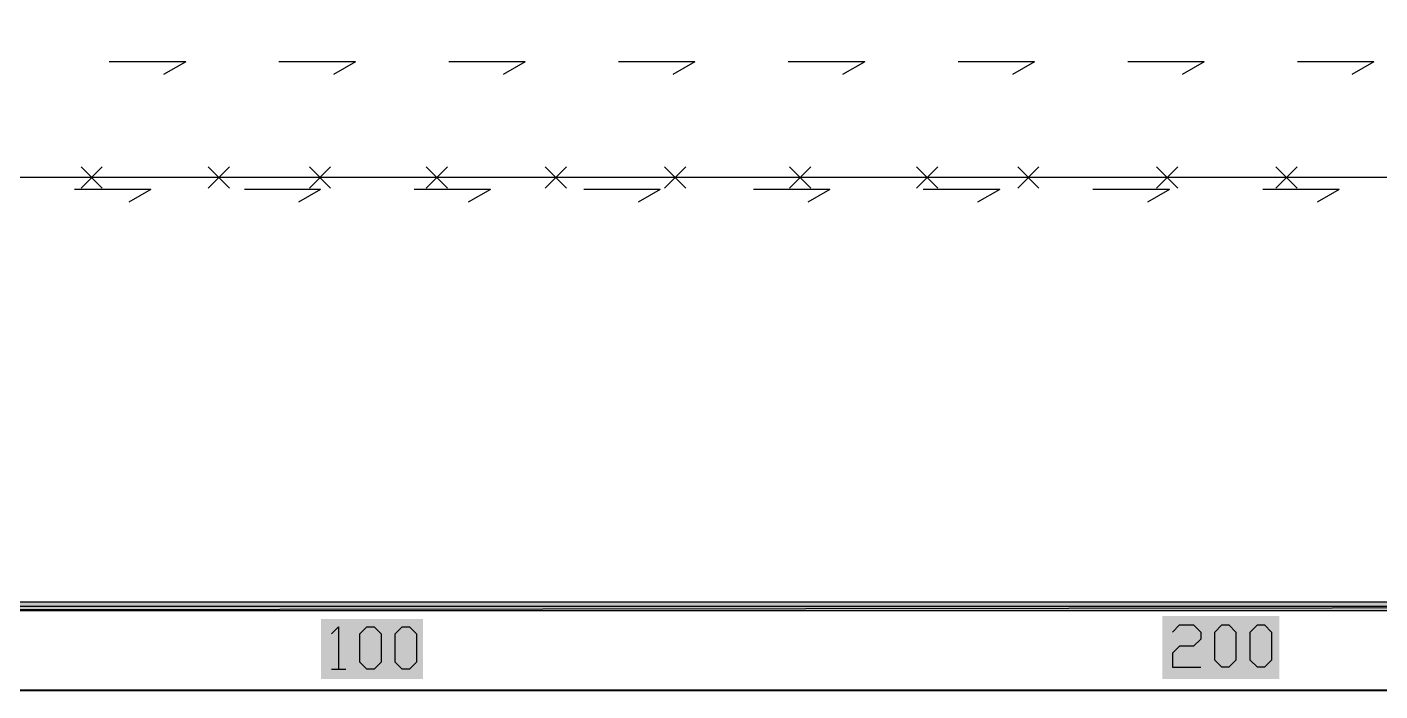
# Model space of a CAD drawing. Header units: inches. Extents: x 0 to 841, y 0 to 594.
# Drawn here: x 87.8 to 247.2, y 0 to 78.3 of the extents above; entities that cross this region are included whole.
import ezdxf

# ---------------------------------------------------------------- set-up
doc = ezdxf.new("R2010")
doc.units = ezdxf.units.IN
doc.header["$MEASUREMENT"] = 0
doc.layers.add('PDF_几何图形', color=7, linetype='Continuous')
doc.layers.add('PDF_实体填充', color=7, linetype='Continuous', true_color=0xffffff)

msp = doc.modelspace()

# ---------------------------------------------------------------- hatches: boundary and pattern name
at = {"layer": 'PDF_几何图形', "true_color": 0xffffff, "transparency": 33554559}
h = msp.add_hatch(color=7, dxfattribs=at)
h.paths.add_polyline_path([(25, 584.48), (25, 583.46), (831.49, 584.48)])
h.paths.add_polyline_path([(25, 583.46), (831.49, 584.48), (830.47, 583.46)])
h.paths.add_polyline_path([(831.49, 584.48), (830.47, 583.46), (831.49, 9.48)])
h.paths.add_polyline_path([(830.47, 583.46), (831.49, 9.48), (830.47, 10.5)])
h.paths.add_polyline_path([(831.49, 9.48), (830.47, 10.5), (24.49, 9.48)])
h.paths.add_polyline_path([(830.47, 10.5), (24.49, 9.48), (25.48, 10.5)])
h.paths.add_polyline_path([(24.49, 9.48), (25.48, 10.5), (24.49, 584.48)])
h.paths.add_polyline_path([(25.48, 10.5), (24.49, 584.48), (25.48, 583.46)])
h.paths.add_polyline_path([(24.49, 584.48), (25.48, 583.46), (410.49, 584.48)])
h.paths.add_polyline_path([(25.48, 583.46), (410.49, 584.48), (410.49, 583.46)])
h = msp.add_hatch(color=7, dxfattribs=at)
h.paths.add_polyline_path([(840.89, 0.08), (0.08, 0.08), (840.97, 0)])
h.paths.add_polyline_path([(0.08, 0.08), (840.97, 0), (0, 0)])
at = {"layer": 'PDF_实体填充', "transparency": 33554559}
for points in [[(122.41, 1.41), (134.41, 1.41), (134.41, 8.47), (122.41, 8.47)], [(221.54, 1.41), (235.3, 1.41), (235.3, 8.82), (221.54, 8.82)]]:
    msp.add_hatch(color=7, dxfattribs=at).paths.add_polyline_path(points, flags=16)

# ---------------------------------------------------------------- linework, layer by layer
at = {"layer": 'PDF_几何图形'}
for p, q in [((106.47, 74.17), (97.45, 74.17)), ((106.47, 74.17), (103.86, 72.69)), ((126.45, 74.17), (117.45, 74.17)), ((126.45, 74.17), (123.87, 72.69)), ((146.45, 74.17), (137.46, 74.17)), ((146.45, 74.17), (143.87, 72.69)), ((166.45, 74.17), (157.46, 74.17)), ((166.45, 74.17), (163.85, 72.69)), ((186.46, 74.17), (177.46, 74.17)), ((186.46, 74.17), (183.85, 72.69)), ((206.46, 74.17), (197.46, 74.17)), ((206.46, 74.17), (203.86, 72.69)), ((226.46, 74.17), (217.47, 74.17)), ((226.46, 74.17), (223.86, 72.69)), ((246.46, 74.17), (237.47, 74.17)), ((246.46, 74.17), (243.86, 72.69)), ((102.36, 59.12), (93.37, 59.12)), ((102.36, 59.12), (99.76, 57.62)), ((122.36, 59.12), (113.37, 59.12)), ((122.36, 59.12), (119.76, 57.62)), ((142.37, 59.12), (133.37, 59.12)), ((142.37, 59.12), (139.76, 57.62)), ((162.37, 59.12), (153.37, 59.12)), ((162.37, 59.12), (159.77, 57.62)), ((182.37, 59.12), (173.35, 59.12)), ((182.37, 59.12), (179.77, 57.62)), ((202.37, 59.12), (193.36, 59.12)), ((202.37, 59.12), (199.77, 57.62)), ((222.36, 59.12), (213.36, 59.12)), ((222.36, 59.12), (219.77, 57.62)), ((242.36, 59.12), (233.36, 59.12)), ((242.36, 59.12), (239.78, 57.62))]:
    msp.add_line(p, q, dxfattribs=at)
at = {"layer": 'PDF_几何图形', "color": 1, "true_color": 0xff0000}
for p, q in [((94.13, 61.79), (96.63, 59.29)), ((96.63, 61.79), (94.13, 59.29)), ((109.09, 61.79), (111.61, 59.29)), ((111.61, 61.79), (109.09, 59.29)), ((121.03, 61.79), (123.53, 59.29)), ((123.53, 61.79), (121.03, 59.29)), ((134.79, 61.79), (137.29, 59.29)), ((137.29, 61.79), (134.79, 59.29)), ((148.82, 61.79), (151.32, 59.29)), ((151.32, 61.79), (148.82, 59.29)), ((162.86, 61.79), (165.38, 59.29)), ((165.38, 61.79), (162.86, 59.29)), ((177.61, 61.79), (180.11, 59.29)), ((180.11, 61.79), (177.61, 59.29)), ((192.57, 61.79), (195.07, 59.29)), ((195.07, 61.79), (192.57, 59.29)), ((204.49, 61.79), (206.99, 59.29)), ((206.99, 61.79), (204.49, 59.29)), ((220.85, 61.79), (223.35, 59.29)), ((223.35, 61.79), (220.85, 59.29)), ((234.89, 61.79), (237.41, 59.29)), ((237.41, 61.79), (234.89, 59.29)), ((463.4, 60.54), (63.42, 60.54)), ((123.63, 2.58), (125.31, 2.58))]:
    msp.add_line(p, q, dxfattribs=at)
at = {"layer": 'PDF_几何图形', "color": 2, "true_color": 0xffff00}
msp.add_line((25, 9.99), (636.31, 9.99), dxfattribs=at)
at = {"layer": 'PDF_几何图形'}
for points in [[(831.49, 9.48), (830.47, 10.5), (24.49, 9.48), (831.49, 9.48), (831.49, 9.48)], [(830.47, 10.5), (24.49, 9.48), (25.48, 10.5), (830.47, 10.5), (830.47, 10.5)], [(840.89, 0.08), (0.08, 0.08), (840.97, 0), (840.89, 0.08), (840.89, 0.08)]]:
    msp.add_lwpolyline(points, dxfattribs=at)
at = {"layer": 'PDF_几何图形', "color": 1, "true_color": 0xff0000}
for points in [[(123.63, 6.75), (124.48, 7.58), (124.48, 2.58)], [(222.72, 6.94), (223.56, 7.79), (225.21, 7.79), (226.06, 6.94), (226.06, 6.12), (225.21, 5.29), (223.56, 5.29), (222.72, 4.44), (222.72, 2.79), (226.06, 2.79)]]:
    msp.add_lwpolyline(points, dxfattribs=at)
for points in [[(127.8, 2.58), (126.98, 3.41), (126.98, 6.75), (127.8, 7.58), (128.65, 7.58), (129.48, 6.75), (129.48, 3.41), (128.65, 2.58)], [(131.97, 2.58), (131.15, 3.41), (131.15, 6.75), (131.97, 7.58), (132.82, 7.58), (133.65, 6.75), (133.65, 3.41), (132.82, 2.58)], [(228.56, 2.79), (227.71, 3.62), (227.71, 6.94), (228.56, 7.79), (229.38, 7.79), (230.21, 6.94), (230.21, 3.62), (229.38, 2.79)], [(232.73, 2.79), (231.88, 3.62), (231.88, 6.94), (232.73, 7.79), (233.55, 7.79), (234.38, 6.94), (234.38, 3.62), (233.55, 2.79)]]:
    msp.add_lwpolyline(points, close=True, dxfattribs=at)
at = {"layer": 'PDF_几何图形'}
msp.add_lwpolyline([(0.08, 0.08), (840.97, 0), (0, 0), (0.08, 0.08), (0.08, 0.08)], close=True, dxfattribs=at)

doc.saveas('drawing.dxf')
